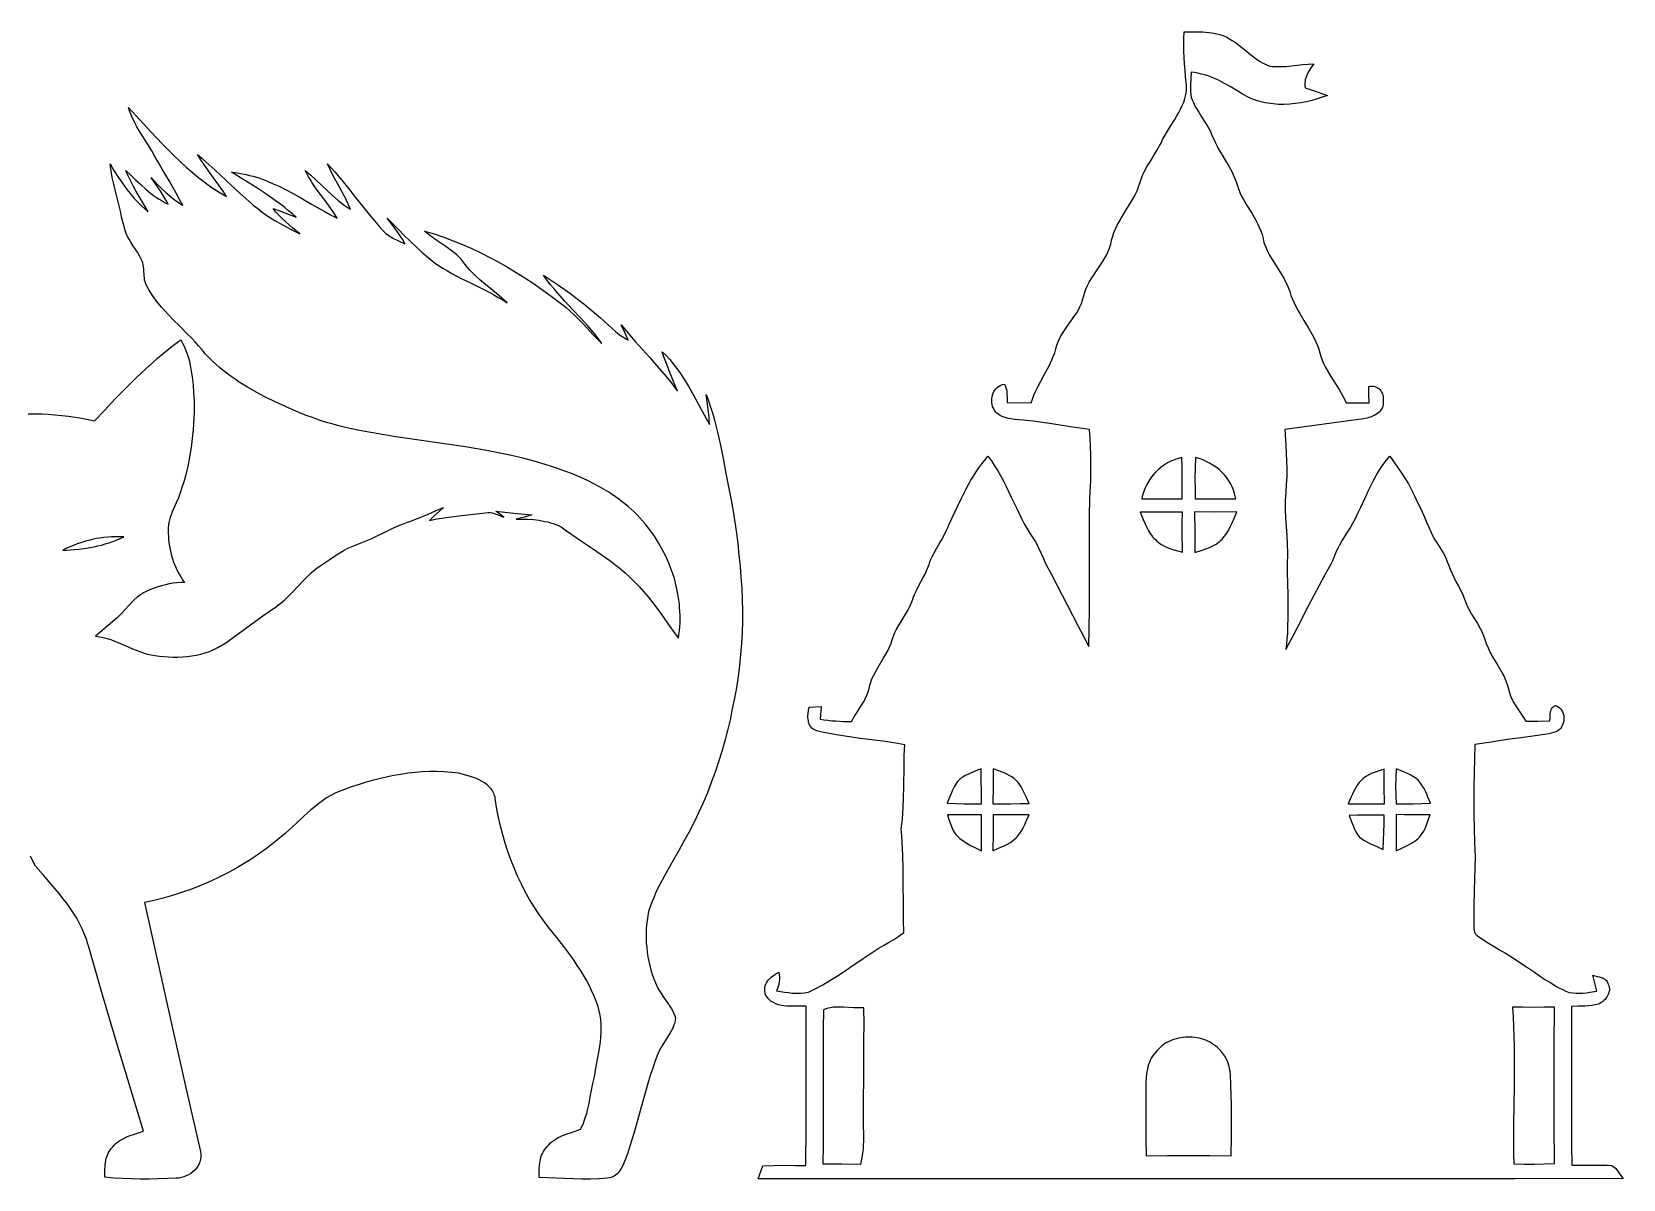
# Model space of a CAD drawing. Extents: x 0 to 24, y 0 to 24.
# Drawn here: x 11.77 to 24, y 0.02 to 8.83 of the extents above; entities that cross this region are included whole.
import ezdxf

# ---------------------------------------------------------------- set-up
doc = ezdxf.new("R2010")
doc.units = 0
doc.layers.add('Default_Layer', color=1, linetype='CONTINUOUS')

msp = doc.modelspace()

# ---------------------------------------------------------------- linework, layer by layer
at = {"layer": 'Default_Layer'}
for points in [[(20.627, 8.831), (20.722, 8.832), (20.77, 8.831), (20.794, 8.829), (20.818, 8.827), (20.841, 8.824), (20.865, 8.819), (20.888, 8.814), (20.91, 8.808), (20.933, 8.8), (20.954, 8.79), (20.976, 8.779), (20.996, 8.766), (21.015, 8.754), (21.033, 8.742), (21.068, 8.715), (21.136, 8.659), (21.17, 8.632), (21.188, 8.619), (21.206, 8.607), (21.225, 8.596), (21.244, 8.586), (21.264, 8.577), (21.285, 8.569), (21.306, 8.567), (21.327, 8.565), (21.348, 8.565), (21.369, 8.565), (21.411, 8.567), (21.453, 8.571), (21.538, 8.58), (21.58, 8.584), (21.623, 8.585), (21.607, 8.565), (21.592, 8.544), (21.579, 8.523), (21.569, 8.5), (21.561, 8.477), (21.558, 8.465), (21.556, 8.453), (21.555, 8.44), (21.554, 8.428), (21.555, 8.415), (21.556, 8.402), (21.642, 8.373), (21.728, 8.343), (21.688, 8.329), (21.648, 8.317), (21.607, 8.305), (21.566, 8.295), (21.523, 8.287), (21.481, 8.281), (21.439, 8.277), (21.396, 8.275), (21.353, 8.275), (21.311, 8.278), (21.27, 8.283), (21.249, 8.287), (21.228, 8.291), (21.208, 8.297), (21.188, 8.303), (21.168, 8.31), (21.148, 8.317), (21.129, 8.326), (21.11, 8.335), (21.091, 8.346), (21.073, 8.357), (21.027, 8.385), (20.98, 8.413), (20.933, 8.439), (20.885, 8.463), (20.861, 8.473), (20.836, 8.484), (20.811, 8.493), (20.785, 8.501), (20.759, 8.508), (20.733, 8.514), (20.707, 8.519), (20.68, 8.523), (20.678, 8.474), (20.676, 8.425), (20.675, 8.401), (20.676, 8.377), (20.678, 8.352), (20.682, 8.328), (20.689, 8.309), (20.698, 8.289), (20.707, 8.27), (20.717, 8.252), (20.739, 8.215), (20.761, 8.18), (20.784, 8.144), (20.806, 8.108), (20.826, 8.071), (20.835, 8.051), (20.843, 8.032), (20.854, 8.008), (20.865, 7.984), (20.877, 7.96), (20.889, 7.937), (20.916, 7.891), (20.943, 7.846), (20.97, 7.8), (20.983, 7.777), (20.995, 7.754), (21.006, 7.73), (21.017, 7.706), (21.026, 7.681), (21.034, 7.656), (21.044, 7.627), (21.056, 7.599), (21.069, 7.571), (21.083, 7.544), (21.114, 7.491), (21.146, 7.439), (21.177, 7.386), (21.191, 7.359), (21.204, 7.332), (21.216, 7.304), (21.226, 7.275), (21.234, 7.246), (21.24, 7.215), (21.249, 7.19), (21.259, 7.166), (21.271, 7.142), (21.283, 7.118), (21.31, 7.072), (21.339, 7.027), (21.367, 6.981), (21.395, 6.935), (21.407, 6.912), (21.419, 6.888), (21.43, 6.863), (21.439, 6.838), (21.448, 6.808), (21.459, 6.779), (21.472, 6.751), (21.485, 6.723), (21.5, 6.695), (21.515, 6.668), (21.547, 6.615), (21.579, 6.561), (21.61, 6.507), (21.625, 6.48), (21.638, 6.452), (21.651, 6.424), (21.662, 6.394), (21.669, 6.366), (21.677, 6.338), (21.687, 6.311), (21.699, 6.285), (21.711, 6.259), (21.725, 6.233), (21.754, 6.184), (21.817, 6.085), (21.846, 6.035), (21.86, 6.01), (21.873, 5.984), (21.96, 5.984), (22.048, 5.984), (22.046, 6.046), (22.046, 6.077), (22.047, 6.108), (22.059, 6.111), (22.071, 6.112), (22.082, 6.111), (22.093, 6.108), (22.103, 6.104), (22.113, 6.099), (22.122, 6.092), (22.13, 6.085), (22.137, 6.076), (22.143, 6.066), (22.149, 6.056), (22.153, 6.045), (22.156, 6.034), (22.157, 6.023), (22.157, 6.011), (22.156, 6), (22.157, 5.984), (22.156, 5.969), (22.153, 5.955), (22.148, 5.942), (22.141, 5.931), (22.133, 5.92), (22.123, 5.91), (22.112, 5.901), (22.1, 5.893), (22.087, 5.886), (22.074, 5.88), (22.06, 5.874), (22.046, 5.87), (22.032, 5.866), (22.004, 5.861), (21.702, 5.819), (21.401, 5.777), (21.408, 5.657), (21.411, 5.597), (21.414, 5.537), (21.415, 5.476), (21.415, 5.416), (21.412, 5.356), (21.408, 5.296), (21.405, 5.263), (21.404, 5.23), (21.403, 5.196), (21.404, 5.163), (21.406, 5.097), (21.41, 5.031), (21.415, 4.965), (21.418, 4.898), (21.42, 4.832), (21.42, 4.799), (21.419, 4.766), (21.419, 4.681), (21.421, 4.596), (21.423, 4.511), (21.424, 4.426), (21.424, 4.342), (21.422, 4.257), (21.42, 4.214), (21.417, 4.172), (21.413, 4.13), (21.408, 4.088), (21.453, 4.17), (21.496, 4.252), (21.581, 4.418), (21.623, 4.501), (21.667, 4.584), (21.711, 4.666), (21.757, 4.747), (21.769, 4.772), (21.78, 4.797), (21.801, 4.848), (21.812, 4.873), (21.825, 4.897), (21.838, 4.921), (21.853, 4.944), (21.878, 4.982), (21.902, 5.02), (21.924, 5.06), (21.945, 5.1), (21.964, 5.141), (21.984, 5.182), (22.022, 5.264), (22.041, 5.305), (22.061, 5.346), (22.081, 5.386), (22.103, 5.426), (22.126, 5.464), (22.151, 5.502), (22.178, 5.539), (22.207, 5.574), (22.267, 5.49), (22.295, 5.448), (22.323, 5.405), (22.35, 5.361), (22.374, 5.316), (22.397, 5.27), (22.407, 5.247), (22.417, 5.223), (22.437, 5.185), (22.456, 5.146), (22.473, 5.106), (22.489, 5.067), (22.506, 5.027), (22.524, 4.988), (22.543, 4.95), (22.554, 4.932), (22.566, 4.913), (22.592, 4.872), (22.617, 4.83), (22.629, 4.808), (22.64, 4.786), (22.649, 4.763), (22.657, 4.74), (22.67, 4.705), (22.685, 4.672), (22.701, 4.639), (22.718, 4.607), (22.735, 4.575), (22.752, 4.542), (22.767, 4.509), (22.78, 4.475), (22.788, 4.455), (22.796, 4.436), (22.805, 4.416), (22.815, 4.398), (22.836, 4.361), (22.858, 4.324), (22.88, 4.288), (22.901, 4.251), (22.911, 4.232), (22.92, 4.213), (22.928, 4.193), (22.935, 4.173), (22.947, 4.136), (22.962, 4.101), (22.979, 4.066), (22.997, 4.033), (23.016, 3.999), (23.036, 3.966), (23.075, 3.9), (23.082, 3.887), (23.088, 3.874), (23.099, 3.848), (23.108, 3.821), (23.116, 3.794), (23.124, 3.767), (23.133, 3.74), (23.143, 3.713), (23.15, 3.7), (23.156, 3.688), (23.179, 3.65), (23.204, 3.612), (23.228, 3.575), (23.252, 3.538), (23.344, 3.539), (23.435, 3.541), (23.438, 3.557), (23.439, 3.575), (23.44, 3.593), (23.442, 3.61), (23.444, 3.619), (23.447, 3.627), (23.45, 3.634), (23.454, 3.641), (23.459, 3.647), (23.466, 3.652), (23.473, 3.656), (23.482, 3.66), (23.496, 3.652), (23.508, 3.644), (23.519, 3.633), (23.527, 3.622), (23.534, 3.609), (23.54, 3.595), (23.543, 3.581), (23.545, 3.567), (23.545, 3.552), (23.544, 3.538), (23.54, 3.524), (23.535, 3.51), (23.529, 3.497), (23.52, 3.485), (23.51, 3.474), (23.498, 3.465), (23.482, 3.457), (23.465, 3.451), (23.448, 3.446), (23.43, 3.442), (23.395, 3.436), (23.36, 3.431), (23.235, 3.414), (23.11, 3.397), (22.985, 3.378), (22.86, 3.359), (22.854, 3.144), (22.852, 3.036), (22.852, 2.929), (22.852, 2.821), (22.854, 2.714), (22.858, 2.606), (22.864, 2.499), (22.856, 2.24), (22.853, 2.111), (22.852, 1.982), (22.852, 1.956), (22.853, 1.944), (22.854, 1.931), (22.857, 1.919), (22.862, 1.908), (22.866, 1.903), (22.87, 1.899), (22.875, 1.894), (22.881, 1.891), (22.923, 1.862), (22.965, 1.835), (23.008, 1.808), (23.051, 1.783), (23.095, 1.757), (23.138, 1.731), (23.181, 1.704), (23.222, 1.675), (23.266, 1.646), (23.31, 1.616), (23.354, 1.586), (23.398, 1.556), (23.443, 1.528), (23.489, 1.501), (23.512, 1.489), (23.536, 1.477), (23.56, 1.466), (23.585, 1.456), (23.611, 1.452), (23.638, 1.45), (23.664, 1.45), (23.691, 1.451), (23.718, 1.453), (23.744, 1.457), (23.797, 1.464), (23.782, 1.526), (23.768, 1.587), (23.783, 1.583), (23.799, 1.579), (23.815, 1.575), (23.831, 1.571), (23.846, 1.565), (23.853, 1.561), (23.859, 1.557), (23.865, 1.552), (23.871, 1.546), (23.876, 1.539), (23.88, 1.532), (23.886, 1.52), (23.891, 1.508), (23.893, 1.496), (23.894, 1.484), (23.894, 1.471), (23.891, 1.459), (23.887, 1.447), (23.882, 1.435), (23.876, 1.423), (23.869, 1.413), (23.861, 1.402), (23.852, 1.393), (23.842, 1.384), (23.832, 1.377), (23.821, 1.37), (23.81, 1.365), (23.784, 1.359), (23.759, 1.354), (23.733, 1.352), (23.707, 1.35), (23.655, 1.349), (23.603, 1.348), (23.603, 1.043), (23.603, 0.738), (23.603, 0.433), (23.604, 0.28), (23.606, 0.128), (23.683, 0.128), (23.76, 0.13), (23.799, 0.13), (23.837, 0.13), (23.876, 0.128), (23.914, 0.126), (23.928, 0.116), (23.94, 0.105), (23.951, 0.092), (23.961, 0.079), (23.98, 0.052), (24, 0.026), (23.17, 0.024), (22.339, 0.023), (20.678, 0.023), (19.017, 0.023), (17.355, 0.023), (17.391, 0.124), (17.473, 0.127), (17.556, 0.128), (17.638, 0.127), (17.721, 0.127), (17.723, 0.432), (17.723, 0.738), (17.722, 1.349), (17.681, 1.35), (17.637, 1.349), (17.594, 1.349), (17.572, 1.35), (17.551, 1.353), (17.53, 1.356), (17.51, 1.361), (17.491, 1.368), (17.473, 1.377), (17.455, 1.387), (17.44, 1.401), (17.432, 1.409), (17.425, 1.417), (17.419, 1.426), (17.412, 1.436), (17.408, 1.451), (17.405, 1.465), (17.405, 1.479), (17.406, 1.493), (17.409, 1.506), (17.413, 1.518), (17.419, 1.53), (17.427, 1.541), (17.435, 1.552), (17.444, 1.562), (17.454, 1.572), (17.465, 1.581), (17.477, 1.589), (17.489, 1.597), (17.514, 1.61), (17.517, 1.592), (17.518, 1.573), (17.518, 1.555), (17.516, 1.537), (17.513, 1.52), (17.508, 1.502), (17.502, 1.485), (17.496, 1.468), (17.557, 1.458), (17.588, 1.454), (17.619, 1.451), (17.649, 1.449), (17.68, 1.449), (17.711, 1.452), (17.727, 1.454), (17.742, 1.458), (17.797, 1.486), (17.851, 1.515), (17.904, 1.546), (17.956, 1.579), (18.008, 1.612), (18.059, 1.646), (18.162, 1.715), (18.199, 1.742), (18.238, 1.767), (18.277, 1.792), (18.317, 1.815), (18.357, 1.839), (18.397, 1.863), (18.436, 1.888), (18.473, 1.915), (18.471, 2.014), (18.47, 2.113), (18.469, 2.312), (18.468, 2.411), (18.465, 2.51), (18.461, 2.609), (18.458, 2.658), (18.453, 2.708), (18.459, 2.748), (18.463, 2.788), (18.467, 2.829), (18.469, 2.87), (18.472, 2.951), (18.474, 3.032), (18.475, 3.195), (18.476, 3.277), (18.48, 3.358), (18.396, 3.372), (18.311, 3.384), (18.141, 3.406), (18.056, 3.418), (17.971, 3.431), (17.887, 3.447), (17.845, 3.455), (17.804, 3.465), (17.79, 3.471), (17.778, 3.477), (17.767, 3.486), (17.759, 3.495), (17.752, 3.505), (17.746, 3.517), (17.742, 3.529), (17.74, 3.541), (17.738, 3.554), (17.737, 3.568), (17.737, 3.581), (17.738, 3.595), (17.742, 3.622), (17.747, 3.647), (17.839, 3.651), (17.83, 3.555), (17.86, 3.55), (17.89, 3.546), (17.92, 3.542), (17.95, 3.54), (17.98, 3.538), (18.011, 3.537), (18.071, 3.537), (18.095, 3.576), (18.119, 3.615), (18.144, 3.653), (18.168, 3.692), (18.174, 3.703), (18.18, 3.715), (18.19, 3.739), (18.199, 3.763), (18.206, 3.789), (18.213, 3.814), (18.22, 3.839), (18.229, 3.863), (18.24, 3.887), (18.258, 3.92), (18.277, 3.953), (18.316, 4.019), (18.335, 4.052), (18.353, 4.085), (18.368, 4.12), (18.375, 4.138), (18.381, 4.156), (18.388, 4.178), (18.396, 4.199), (18.405, 4.219), (18.415, 4.239), (18.437, 4.278), (18.46, 4.316), (18.483, 4.355), (18.506, 4.394), (18.516, 4.413), (18.526, 4.433), (18.535, 4.454), (18.543, 4.475), (18.549, 4.493), (18.556, 4.51), (18.571, 4.543), (18.587, 4.576), (18.605, 4.608), (18.622, 4.641), (18.639, 4.673), (18.654, 4.707), (18.661, 4.724), (18.667, 4.741), (18.674, 4.762), (18.682, 4.782), (18.691, 4.802), (18.701, 4.821), (18.721, 4.859), (18.743, 4.896), (18.765, 4.934), (18.786, 4.972), (18.805, 5.01), (18.813, 5.03), (18.821, 5.051), (18.885, 5.187), (18.918, 5.255), (18.953, 5.322), (18.971, 5.355), (18.989, 5.388), (19.009, 5.42), (19.029, 5.452), (19.05, 5.483), (19.072, 5.514), (19.095, 5.544), (19.119, 5.573), (19.146, 5.537), (19.171, 5.499), (19.195, 5.46), (19.218, 5.421), (19.239, 5.381), (19.259, 5.341), (19.299, 5.259), (19.338, 5.177), (19.378, 5.095), (19.399, 5.055), (19.421, 5.015), (19.444, 4.977), (19.469, 4.938), (19.484, 4.915), (19.497, 4.892), (19.509, 4.867), (19.521, 4.843), (19.543, 4.792), (19.565, 4.743), (19.608, 4.665), (19.65, 4.586), (19.691, 4.507), (19.732, 4.428), (19.812, 4.269), (19.853, 4.19), (19.894, 4.111), (19.898, 4.253), (19.901, 4.396), (19.901, 4.538), (19.901, 4.681), (19.901, 4.966), (19.901, 5.109), (19.903, 5.251), (19.909, 5.383), (19.91, 5.449), (19.911, 5.515), (19.91, 5.581), (19.908, 5.647), (19.905, 5.713), (19.899, 5.778), (19.754, 5.8), (19.61, 5.822), (19.538, 5.833), (19.466, 5.842), (19.393, 5.85), (19.32, 5.856), (19.297, 5.859), (19.274, 5.863), (19.251, 5.87), (19.228, 5.878), (19.218, 5.883), (19.208, 5.889), (19.198, 5.896), (19.189, 5.903), (19.181, 5.911), (19.174, 5.92), (19.167, 5.93), (19.162, 5.941), (19.156, 5.955), (19.152, 5.969), (19.15, 5.983), (19.149, 5.998), (19.15, 6.013), (19.152, 6.028), (19.155, 6.043), (19.16, 6.057), (19.166, 6.07), (19.174, 6.083), (19.183, 6.094), (19.194, 6.104), (19.205, 6.112), (19.218, 6.119), (19.232, 6.123), (19.247, 6.126), (19.255, 6.109), (19.26, 6.092), (19.264, 6.075), (19.265, 6.057), (19.267, 6.022), (19.267, 5.986), (19.452, 5.983), (19.462, 6.012), (19.473, 6.041), (19.485, 6.069), (19.498, 6.096), (19.526, 6.15), (19.555, 6.204), (19.584, 6.258), (19.598, 6.285), (19.611, 6.312), (19.622, 6.34), (19.633, 6.368), (19.642, 6.397), (19.65, 6.427), (19.659, 6.452), (19.67, 6.476), (19.683, 6.499), (19.697, 6.522), (19.711, 6.544), (19.726, 6.566), (19.757, 6.609), (19.787, 6.653), (19.802, 6.675), (19.815, 6.698), (19.827, 6.721), (19.838, 6.746), (19.847, 6.771), (19.853, 6.797), (19.861, 6.826), (19.872, 6.855), (19.884, 6.883), (19.898, 6.91), (19.914, 6.936), (19.93, 6.962), (19.965, 7.013), (19.999, 7.065), (20.015, 7.091), (20.03, 7.117), (20.043, 7.145), (20.054, 7.173), (20.064, 7.202), (20.067, 7.217), (20.07, 7.233), (20.078, 7.263), (20.088, 7.292), (20.099, 7.32), (20.112, 7.347), (20.127, 7.374), (20.142, 7.401), (20.174, 7.453), (20.207, 7.505), (20.223, 7.531), (20.238, 7.558), (20.253, 7.585), (20.266, 7.612), (20.277, 7.641), (20.287, 7.67), (20.294, 7.693), (20.302, 7.715), (20.311, 7.737), (20.321, 7.758), (20.344, 7.8), (20.368, 7.84), (20.418, 7.921), (20.441, 7.962), (20.452, 7.983), (20.462, 8.005), (20.476, 8.031), (20.491, 8.057), (20.522, 8.108), (20.555, 8.16), (20.571, 8.186), (20.586, 8.212), (20.6, 8.239), (20.613, 8.266), (20.624, 8.293), (20.633, 8.321), (20.64, 8.35), (20.644, 8.379), (20.645, 8.394), (20.645, 8.409), (20.645, 8.425), (20.643, 8.441), (20.638, 8.489), (20.634, 8.538), (20.63, 8.587), (20.628, 8.636), (20.626, 8.685), (20.626, 8.734), (20.626, 8.782), (20.627, 8.831)], [(20.302, 5.247), (20.379, 5.245), (20.457, 5.245), (20.612, 5.246), (20.612, 5.404), (20.612, 5.483), (20.61, 5.562), (20.581, 5.555), (20.553, 5.546), (20.526, 5.535), (20.5, 5.522), (20.475, 5.507), (20.451, 5.49), (20.429, 5.472), (20.408, 5.451), (20.389, 5.43), (20.371, 5.407), (20.355, 5.382), (20.341, 5.357), (20.328, 5.331), (20.317, 5.303), (20.308, 5.275), (20.302, 5.247)], [(20.714, 5.563), (20.711, 5.483), (20.71, 5.404), (20.711, 5.325), (20.713, 5.245), (20.868, 5.245), (20.945, 5.246), (21.023, 5.247), (21.017, 5.277), (21.009, 5.305), (20.999, 5.333), (20.986, 5.359), (20.971, 5.384), (20.955, 5.408), (20.937, 5.43), (20.917, 5.451), (20.895, 5.471), (20.872, 5.489), (20.848, 5.505), (20.823, 5.52), (20.797, 5.533), (20.77, 5.545), (20.742, 5.555), (20.714, 5.563)], [(20.29, 5.144), (20.312, 5.087), (20.324, 5.059), (20.337, 5.031), (20.351, 5.004), (20.367, 4.979), (20.376, 4.967), (20.385, 4.955), (20.395, 4.943), (20.406, 4.933), (20.417, 4.922), (20.428, 4.913), (20.44, 4.904), (20.452, 4.896), (20.477, 4.882), (20.504, 4.87), (20.531, 4.86), (20.559, 4.851), (20.615, 4.835), (20.613, 4.99), (20.613, 5.067), (20.614, 5.144), (20.29, 5.144)], [(20.707, 5.145), (20.709, 4.99), (20.71, 4.834), (20.766, 4.851), (20.793, 4.861), (20.821, 4.871), (20.847, 4.884), (20.872, 4.898), (20.884, 4.906), (20.896, 4.915), (20.907, 4.925), (20.918, 4.935), (20.928, 4.946), (20.937, 4.958), (20.955, 4.982), (20.97, 5.008), (20.984, 5.035), (20.997, 5.062), (21.009, 5.09), (21.032, 5.145), (20.87, 5.144), (20.707, 5.145)], [(12.012, 4.85), (12.072, 4.854), (12.132, 4.859), (12.192, 4.867), (12.252, 4.877), (12.281, 4.884), (12.31, 4.891), (12.339, 4.899), (12.368, 4.908), (12.396, 4.917), (12.424, 4.928), (12.452, 4.94), (12.48, 4.953), (12.449, 4.955), (12.419, 4.955), (12.388, 4.954), (12.358, 4.952), (12.328, 4.949), (12.298, 4.945), (12.268, 4.94), (12.239, 4.934), (12.21, 4.927), (12.18, 4.919), (12.152, 4.909), (12.123, 4.899), (12.095, 4.888), (12.067, 4.876), (12.039, 4.864), (12.012, 4.85)], [(18.908, 3.097), (18.898, 3.087), (18.889, 3.077), (18.88, 3.067), (18.873, 3.056), (18.859, 3.033), (18.847, 3.009), (18.836, 2.984), (18.826, 2.959), (18.807, 2.908), (18.873, 2.905), (18.939, 2.903), (19.005, 2.903), (19.071, 2.903), (19.068, 3.173), (19.027, 3.156), (18.986, 3.139), (18.966, 3.13), (18.946, 3.12), (18.927, 3.109), (18.908, 3.097)], [(19.161, 3.173), (19.16, 3.039), (19.158, 2.904), (19.228, 2.903), (19.297, 2.903), (19.366, 2.905), (19.436, 2.907), (19.413, 2.958), (19.401, 2.984), (19.389, 3.009), (19.375, 3.034), (19.36, 3.057), (19.351, 3.068), (19.342, 3.078), (19.332, 3.088), (19.322, 3.098), (19.303, 3.11), (19.284, 3.122), (19.265, 3.132), (19.244, 3.141), (19.203, 3.157), (19.161, 3.173)], [(21.991, 3.087), (21.982, 3.078), (21.973, 3.068), (21.957, 3.046), (21.944, 3.024), (21.931, 3.001), (21.92, 2.977), (21.909, 2.953), (21.888, 2.904), (21.958, 2.903), (22.027, 2.903), (22.097, 2.903), (22.166, 2.904), (22.165, 3.038), (22.164, 3.171), (22.118, 3.155), (22.095, 3.147), (22.072, 3.139), (22.05, 3.129), (22.029, 3.117), (22.009, 3.103), (22, 3.096), (21.991, 3.087)], [(22.257, 3.173), (22.254, 3.106), (22.252, 3.038), (22.253, 2.971), (22.255, 2.904), (22.321, 2.903), (22.387, 2.903), (22.453, 2.905), (22.519, 2.908), (22.5, 2.954), (22.491, 2.977), (22.481, 3), (22.47, 3.022), (22.457, 3.043), (22.444, 3.063), (22.428, 3.082), (22.409, 3.098), (22.389, 3.112), (22.368, 3.124), (22.347, 3.135), (22.324, 3.145), (22.302, 3.154), (22.257, 3.173)], [(18.809, 2.818), (18.82, 2.784), (18.832, 2.75), (18.845, 2.717), (18.852, 2.7), (18.861, 2.685), (18.871, 2.672), (18.882, 2.66), (18.893, 2.649), (18.905, 2.638), (18.93, 2.619), (18.957, 2.601), (18.985, 2.585), (19.013, 2.57), (19.07, 2.542), (19.069, 2.681), (19.07, 2.751), (19.071, 2.82), (19.005, 2.819), (18.94, 2.818), (18.809, 2.818)], [(19.159, 2.82), (19.16, 2.681), (19.158, 2.542), (19.202, 2.562), (19.245, 2.581), (19.266, 2.592), (19.287, 2.604), (19.306, 2.617), (19.325, 2.632), (19.335, 2.641), (19.345, 2.651), (19.362, 2.673), (19.377, 2.696), (19.39, 2.72), (19.402, 2.745), (19.414, 2.77), (19.436, 2.82), (19.367, 2.819), (19.298, 2.818), (19.228, 2.818), (19.159, 2.82)], [(21.895, 2.814), (21.911, 2.772), (21.927, 2.729), (21.936, 2.708), (21.946, 2.688), (21.958, 2.669), (21.971, 2.651), (21.992, 2.635), (22.014, 2.621), (22.037, 2.609), (22.06, 2.597), (22.108, 2.576), (22.155, 2.554), (22.159, 2.62), (22.162, 2.685), (22.163, 2.751), (22.164, 2.817), (22.029, 2.817), (21.962, 2.816), (21.895, 2.814)], [(22.256, 2.821), (22.257, 2.682), (22.255, 2.542), (22.305, 2.566), (22.331, 2.578), (22.355, 2.591), (22.38, 2.605), (22.403, 2.62), (22.424, 2.638), (22.434, 2.648), (22.444, 2.658), (22.457, 2.676), (22.468, 2.695), (22.478, 2.715), (22.487, 2.735), (22.503, 2.777), (22.518, 2.819), (22.386, 2.818), (22.321, 2.819), (22.256, 2.821)], [(17.857, 1.323), (17.854, 1.175), (17.853, 1.027), (17.853, 0.732), (17.854, 0.436), (17.853, 0.288), (17.852, 0.14), (17.998, 0.138), (18.144, 0.137), (18.153, 0.187), (18.16, 0.236), (18.163, 0.261), (18.165, 0.286), (18.166, 0.311), (18.166, 0.337), (18.165, 0.462), (18.165, 0.587), (18.166, 0.837), (18.167, 1.088), (18.168, 1.213), (18.167, 1.338), (18.148, 1.337), (18.128, 1.337), (18.089, 1.338), (18.009, 1.343), (17.969, 1.343), (17.95, 1.342), (17.93, 1.341), (17.911, 1.338), (17.893, 1.334), (17.874, 1.329), (17.857, 1.323)], [(23.149, 1.343), (23.154, 1.268), (23.158, 1.193), (23.161, 1.117), (23.162, 1.042), (23.163, 0.891), (23.162, 0.741), (23.158, 0.439), (23.157, 0.289), (23.158, 0.213), (23.159, 0.138), (23.238, 0.137), (23.316, 0.137), (23.394, 0.138), (23.472, 0.141), (23.471, 0.441), (23.47, 0.741), (23.47, 1.042), (23.473, 1.342), (23.392, 1.341), (23.311, 1.34), (23.23, 1.341), (23.149, 1.343)], [(20.406, 0.994), (20.394, 0.98), (20.383, 0.966), (20.374, 0.95), (20.366, 0.935), (20.36, 0.918), (20.354, 0.902), (20.349, 0.885), (20.345, 0.867), (20.339, 0.832), (20.336, 0.796), (20.334, 0.76), (20.332, 0.725), (20.332, 0.463), (20.333, 0.332), (20.335, 0.201), (20.498, 0.202), (20.661, 0.203), (20.824, 0.202), (20.988, 0.201), (20.99, 0.356), (20.991, 0.512), (20.991, 0.589), (20.989, 0.667), (20.986, 0.745), (20.982, 0.822), (20.98, 0.848), (20.976, 0.873), (20.97, 0.897), (20.962, 0.921), (20.952, 0.944), (20.939, 0.966), (20.925, 0.987), (20.908, 1.006), (20.896, 1.019), (20.884, 1.032), (20.87, 1.043), (20.856, 1.054), (20.841, 1.064), (20.826, 1.073), (20.81, 1.081), (20.794, 1.088), (20.778, 1.094), (20.761, 1.1), (20.743, 1.104), (20.726, 1.108), (20.708, 1.11), (20.69, 1.112), (20.672, 1.113), (20.655, 1.113), (20.637, 1.112), (20.619, 1.11), (20.601, 1.108), (20.584, 1.104), (20.566, 1.1), (20.549, 1.095), (20.532, 1.088), (20.516, 1.081), (20.5, 1.073), (20.485, 1.065), (20.47, 1.055), (20.456, 1.045), (20.442, 1.033), (20.429, 1.021), (20.417, 1.008), (20.406, 0.994)]]:
    msp.add_lwpolyline(points, close=True, dxfattribs=at)
msp.add_lwpolyline([(11.747, 5.899), (11.798, 5.899), (11.85, 5.898), (11.901, 5.896), (11.952, 5.892), (12.004, 5.887), (12.055, 5.881), (12.106, 5.874), (12.157, 5.865), (12.207, 5.855), (12.257, 5.844), (12.335, 5.927), (12.413, 6.01), (12.493, 6.092), (12.573, 6.172), (12.615, 6.211), (12.656, 6.25), (12.698, 6.288), (12.741, 6.325), (12.784, 6.362), (12.828, 6.398), (12.873, 6.433), (12.919, 6.467), (12.933, 6.441), (12.947, 6.414), (12.958, 6.386), (12.968, 6.358), (12.977, 6.329), (12.985, 6.3), (12.992, 6.271), (12.997, 6.241), (13.002, 6.212), (13.006, 6.182), (13.013, 6.121), (13.017, 6.061), (13.021, 6.001), (13.021, 5.956), (13.021, 5.911), (13.019, 5.866), (13.017, 5.821), (13.014, 5.776), (13.009, 5.731), (13.004, 5.686), (12.998, 5.641), (12.992, 5.597), (12.984, 5.552), (12.975, 5.508), (12.965, 5.464), (12.954, 5.42), (12.941, 5.377), (12.928, 5.334), (12.914, 5.291), (12.9, 5.253), (12.884, 5.216), (12.867, 5.179), (12.851, 5.142), (12.844, 5.123), (12.838, 5.104), (12.832, 5.084), (12.827, 5.065), (12.824, 5.045), (12.822, 5.025), (12.821, 5.005), (12.823, 4.985), (12.824, 4.959), (12.825, 4.934), (12.828, 4.908), (12.831, 4.883), (12.836, 4.858), (12.841, 4.833), (12.848, 4.808), (12.855, 4.784), (12.863, 4.76), (12.872, 4.736), (12.882, 4.713), (12.893, 4.69), (12.905, 4.668), (12.919, 4.646), (12.933, 4.625), (12.948, 4.604), (12.919, 4.603), (12.889, 4.6), (12.859, 4.597), (12.83, 4.592), (12.8, 4.586), (12.771, 4.579), (12.742, 4.571), (12.714, 4.561), (12.686, 4.55), (12.659, 4.537), (12.633, 4.523), (12.608, 4.508), (12.584, 4.49), (12.561, 4.471), (12.54, 4.451), (12.52, 4.428), (12.491, 4.395), (12.461, 4.364), (12.429, 4.333), (12.397, 4.304), (12.364, 4.275), (12.331, 4.247), (12.264, 4.191), (12.294, 4.187), (12.323, 4.181), (12.352, 4.174), (12.381, 4.165), (12.409, 4.154), (12.437, 4.143), (12.492, 4.119), (12.548, 4.095), (12.575, 4.084), (12.604, 4.073), (12.632, 4.063), (12.661, 4.054), (12.69, 4.047), (12.72, 4.042), (12.755, 4.037), (12.79, 4.034), (12.825, 4.032), (12.861, 4.031), (12.897, 4.031), (12.932, 4.032), (12.968, 4.035), (13.003, 4.04), (13.038, 4.046), (13.072, 4.053), (13.106, 4.063), (13.14, 4.074), (13.172, 4.088), (13.204, 4.103), (13.235, 4.121), (13.265, 4.141), (13.36, 4.21), (13.455, 4.279), (13.55, 4.347), (13.647, 4.414), (13.67, 4.431), (13.693, 4.449), (13.715, 4.468), (13.737, 4.488), (13.778, 4.53), (13.818, 4.573), (13.858, 4.615), (13.899, 4.657), (13.92, 4.677), (13.942, 4.696), (13.965, 4.714), (13.989, 4.731), (14.059, 4.778), (14.093, 4.801), (14.129, 4.824), (14.165, 4.846), (14.201, 4.866), (14.24, 4.883), (14.259, 4.891), (14.279, 4.898), (14.305, 4.907), (14.331, 4.917), (14.382, 4.939), (14.432, 4.963), (14.482, 4.988), (14.532, 5.013), (14.582, 5.036), (14.608, 5.047), (14.634, 5.057), (14.66, 5.067), (14.686, 5.075), (14.718, 5.087), (14.75, 5.099), (14.813, 5.125), (14.875, 5.153), (14.938, 5.179), (14.883, 5.13), (14.855, 5.106), (14.829, 5.08), (14.885, 5.091), (14.941, 5.1), (14.997, 5.108), (15.054, 5.115), (15.167, 5.127), (15.28, 5.14), (15.296, 5.14), (15.312, 5.138), (15.327, 5.134), (15.342, 5.129), (15.371, 5.117), (15.386, 5.111), (15.401, 5.106), (15.338, 5.15), (15.477, 5.137), (15.616, 5.124), (15.556, 5.106), (15.496, 5.089), (15.54, 5.09), (15.584, 5.089), (15.629, 5.086), (15.673, 5.081), (15.716, 5.073), (15.738, 5.068), (15.759, 5.062), (15.78, 5.056), (15.801, 5.048), (15.821, 5.04), (15.841, 5.031), (15.882, 5.001), (15.923, 4.972), (16.006, 4.915), (16.09, 4.859), (16.173, 4.801), (16.214, 4.772), (16.254, 4.741), (16.293, 4.71), (16.332, 4.678), (16.369, 4.644), (16.405, 4.609), (16.44, 4.573), (16.474, 4.534), (16.51, 4.492), (16.545, 4.448), (16.578, 4.403), (16.611, 4.357), (16.675, 4.265), (16.708, 4.22), (16.742, 4.176), (16.746, 4.205), (16.75, 4.234), (16.752, 4.264), (16.754, 4.293), (16.754, 4.322), (16.754, 4.352), (16.753, 4.381), (16.751, 4.41), (16.749, 4.44), (16.745, 4.469), (16.741, 4.498), (16.736, 4.527), (16.73, 4.555), (16.723, 4.584), (16.716, 4.613), (16.708, 4.641), (16.699, 4.669), (16.689, 4.697), (16.668, 4.752), (16.644, 4.806), (16.617, 4.858), (16.588, 4.909), (16.557, 4.959), (16.523, 5.007), (16.487, 5.053), (16.466, 5.077), (16.445, 5.1), (16.424, 5.123), (16.401, 5.145), (16.379, 5.166), (16.355, 5.186), (16.332, 5.206), (16.307, 5.225), (16.283, 5.244), (16.258, 5.262), (16.206, 5.296), (16.153, 5.328), (16.098, 5.358), (16.043, 5.386), (15.986, 5.412), (15.929, 5.437), (15.87, 5.459), (15.812, 5.48), (15.752, 5.5), (15.693, 5.518), (15.634, 5.535), (15.547, 5.557), (15.459, 5.578), (15.371, 5.597), (15.283, 5.614), (15.194, 5.629), (15.105, 5.644), (14.927, 5.67), (14.749, 5.696), (14.571, 5.722), (14.482, 5.737), (14.394, 5.752), (14.305, 5.769), (14.217, 5.787), (14.174, 5.796), (14.132, 5.807), (14.09, 5.818), (14.048, 5.83), (14.006, 5.843), (13.965, 5.857), (13.924, 5.872), (13.883, 5.887), (13.802, 5.92), (13.722, 5.955), (13.643, 5.991), (13.564, 6.03), (13.498, 6.066), (13.432, 6.103), (13.368, 6.143), (13.336, 6.164), (13.305, 6.186), (13.274, 6.208), (13.244, 6.231), (13.215, 6.255), (13.187, 6.28), (13.159, 6.306), (13.132, 6.333), (13.107, 6.36), (13.082, 6.389), (13.055, 6.42), (13.028, 6.451), (13, 6.481), (12.971, 6.51), (12.913, 6.568), (12.855, 6.626), (12.826, 6.656), (12.798, 6.686), (12.771, 6.717), (12.745, 6.748), (12.72, 6.781), (12.697, 6.814), (12.675, 6.849), (12.655, 6.885), (12.649, 6.898), (12.645, 6.912), (12.641, 6.925), (12.639, 6.939), (12.637, 6.967), (12.635, 6.996), (12.635, 7.012), (12.633, 7.027), (12.63, 7.042), (12.626, 7.057), (12.621, 7.071), (12.615, 7.085), (12.601, 7.113), (12.585, 7.14), (12.568, 7.166), (12.55, 7.192), (12.534, 7.218), (12.521, 7.239), (12.51, 7.261), (12.5, 7.283), (12.492, 7.306), (12.485, 7.33), (12.479, 7.354), (12.467, 7.402), (12.456, 7.454), (12.443, 7.506), (12.416, 7.609), (12.404, 7.661), (12.392, 7.713), (12.383, 7.765), (12.375, 7.818), (12.405, 7.767), (12.437, 7.717), (12.47, 7.669), (12.505, 7.621), (12.542, 7.575), (12.561, 7.553), (12.581, 7.532), (12.602, 7.51), (12.623, 7.49), (12.645, 7.47), (12.668, 7.451), (12.621, 7.528), (12.577, 7.606), (12.556, 7.645), (12.535, 7.685), (12.515, 7.726), (12.497, 7.766), (12.535, 7.731), (12.572, 7.695), (12.611, 7.66), (12.649, 7.625), (12.689, 7.591), (12.71, 7.576), (12.731, 7.56), (12.752, 7.546), (12.775, 7.533), (12.798, 7.52), (12.821, 7.509), (12.807, 7.536), (12.792, 7.562), (12.776, 7.588), (12.76, 7.614), (12.725, 7.664), (12.69, 7.714), (12.718, 7.684), (12.746, 7.654), (12.775, 7.625), (12.805, 7.597), (12.836, 7.571), (12.868, 7.545), (12.901, 7.521), (12.935, 7.498), (12.91, 7.545), (12.884, 7.592), (12.858, 7.639), (12.831, 7.685), (12.776, 7.777), (12.749, 7.823), (12.723, 7.869), (12.696, 7.917), (12.668, 7.963), (12.61, 8.056), (12.582, 8.103), (12.569, 8.127), (12.557, 8.151), (12.545, 8.175), (12.535, 8.2), (12.525, 8.226), (12.517, 8.252), (12.517, 8.252), (12.602, 8.158), (12.689, 8.063), (12.777, 7.97), (12.821, 7.925), (12.867, 7.88), (12.913, 7.836), (12.96, 7.793), (13.009, 7.751), (13.058, 7.711), (13.109, 7.672), (13.161, 7.635), (13.214, 7.6), (13.269, 7.567), (13.243, 7.608), (13.215, 7.648), (13.158, 7.728), (13.101, 7.808), (13.073, 7.848), (13.047, 7.889), (13.081, 7.861), (13.114, 7.832), (13.18, 7.772), (13.31, 7.65), (13.375, 7.59), (13.441, 7.531), (13.475, 7.502), (13.51, 7.475), (13.545, 7.448), (13.581, 7.422), (13.642, 7.383), (13.704, 7.347), (13.767, 7.313), (13.832, 7.28), (13.778, 7.326), (13.725, 7.372), (13.699, 7.396), (13.674, 7.421), (13.65, 7.447), (13.628, 7.475), (13.673, 7.46), (13.717, 7.443), (13.804, 7.408), (13.776, 7.434), (13.747, 7.458), (13.718, 7.482), (13.688, 7.506), (13.627, 7.55), (13.565, 7.593), (13.502, 7.634), (13.437, 7.674), (13.309, 7.754), (13.337, 7.751), (13.365, 7.747), (13.393, 7.742), (13.42, 7.737), (13.447, 7.73), (13.474, 7.723), (13.5, 7.715), (13.526, 7.707), (13.578, 7.688), (13.629, 7.666), (13.679, 7.643), (13.729, 7.618), (13.778, 7.592), (13.827, 7.565), (13.924, 7.509), (14.021, 7.454), (14.07, 7.427), (14.119, 7.402), (14.105, 7.426), (14.09, 7.449), (14.058, 7.494), (14.026, 7.539), (13.993, 7.583), (13.96, 7.627), (13.929, 7.673), (13.914, 7.696), (13.899, 7.719), (13.886, 7.743), (13.873, 7.768), (13.917, 7.731), (13.959, 7.692), (14.043, 7.613), (14.085, 7.575), (14.129, 7.537), (14.151, 7.519), (14.174, 7.502), (14.198, 7.486), (14.222, 7.47), (14.203, 7.515), (14.182, 7.559), (14.159, 7.602), (14.136, 7.645), (14.088, 7.731), (14.066, 7.774), (14.046, 7.819), (14.074, 7.788), (14.103, 7.757), (14.157, 7.693), (14.21, 7.627), (14.262, 7.561), (14.314, 7.494), (14.367, 7.428), (14.421, 7.363), (14.449, 7.332), (14.477, 7.301), (14.494, 7.284), (14.513, 7.27), (14.533, 7.257), (14.554, 7.245), (14.575, 7.234), (14.597, 7.224), (14.641, 7.205), (14.626, 7.231), (14.61, 7.257), (14.593, 7.282), (14.575, 7.306), (14.539, 7.354), (14.503, 7.402), (14.591, 7.313), (14.635, 7.269), (14.679, 7.226), (14.725, 7.183), (14.771, 7.141), (14.818, 7.1), (14.866, 7.061), (14.899, 7.038), (14.933, 7.017), (14.967, 6.996), (15.002, 6.977), (15.073, 6.939), (15.144, 6.904), (15.216, 6.868), (15.287, 6.832), (15.323, 6.813), (15.358, 6.793), (15.392, 6.773), (15.426, 6.752), (15.385, 6.788), (15.343, 6.823), (15.259, 6.892), (15.217, 6.927), (15.177, 6.964), (15.157, 6.983), (15.139, 7.003), (15.121, 7.023), (15.104, 7.045), (15.088, 7.066), (15.072, 7.085), (15.054, 7.103), (15.036, 7.121), (15.017, 7.137), (14.997, 7.153), (14.956, 7.183), (14.871, 7.24), (14.83, 7.27), (14.81, 7.286), (14.791, 7.302), (14.865, 7.28), (14.939, 7.255), (15.012, 7.228), (15.083, 7.199), (15.154, 7.168), (15.224, 7.135), (15.293, 7.1), (15.362, 7.063), (15.429, 7.025), (15.495, 6.985), (15.561, 6.943), (15.626, 6.901), (15.69, 6.856), (15.753, 6.811), (15.815, 6.765), (15.876, 6.717), (15.913, 6.685), (15.949, 6.652), (15.983, 6.617), (16.017, 6.581), (16.084, 6.509), (16.118, 6.474), (16.153, 6.439), (16.128, 6.474), (16.102, 6.509), (16.074, 6.542), (16.046, 6.575), (15.988, 6.638), (15.929, 6.701), (15.87, 6.764), (15.812, 6.827), (15.784, 6.86), (15.757, 6.893), (15.731, 6.928), (15.706, 6.963), (15.759, 6.928), (15.812, 6.893), (15.863, 6.857), (15.914, 6.819), (15.965, 6.781), (16.015, 6.742), (16.064, 6.702), (16.112, 6.662), (16.142, 6.636), (16.171, 6.609), (16.229, 6.556), (16.259, 6.531), (16.29, 6.506), (16.322, 6.484), (16.339, 6.474), (16.356, 6.464), (16.329, 6.524), (16.301, 6.583), (16.355, 6.519), (16.41, 6.455), (16.522, 6.331), (16.577, 6.268), (16.632, 6.204), (16.685, 6.14), (16.71, 6.106), (16.736, 6.073), (16.705, 6.148), (16.674, 6.223), (16.644, 6.299), (16.63, 6.337), (16.617, 6.375), (16.647, 6.346), (16.676, 6.315), (16.702, 6.283), (16.728, 6.25), (16.752, 6.216), (16.775, 6.181), (16.797, 6.146), (16.819, 6.11), (16.86, 6.037), (16.9, 5.963), (16.939, 5.89), (16.98, 5.817), (16.979, 5.846), (16.977, 5.875), (16.971, 5.933), (16.963, 5.991), (16.954, 6.048), (16.972, 5.999), (16.989, 5.949), (17.005, 5.899), (17.019, 5.849), (17.032, 5.799), (17.045, 5.748), (17.067, 5.646), (17.088, 5.543), (17.107, 5.44), (17.127, 5.338), (17.148, 5.235), (17.162, 5.151), (17.175, 5.067), (17.187, 4.983), (17.198, 4.899), (17.207, 4.814), (17.216, 4.729), (17.222, 4.644), (17.228, 4.559), (17.231, 4.474), (17.233, 4.389), (17.233, 4.304), (17.231, 4.219), (17.226, 4.135), (17.22, 4.05), (17.211, 3.965), (17.2, 3.881), (17.187, 3.798), (17.173, 3.715), (17.156, 3.632), (17.139, 3.55), (17.119, 3.468), (17.098, 3.387), (17.075, 3.306), (17.05, 3.226), (17.023, 3.146), (16.994, 3.067), (16.964, 2.989), (16.931, 2.911), (16.896, 2.835), (16.86, 2.759), (16.821, 2.684), (16.78, 2.611), (16.744, 2.545), (16.707, 2.48), (16.67, 2.416), (16.634, 2.35), (16.599, 2.284), (16.582, 2.251), (16.566, 2.217), (16.552, 2.183), (16.538, 2.149), (16.525, 2.114), (16.513, 2.078), (16.506, 2.044), (16.501, 2.009), (16.497, 1.975), (16.495, 1.94), (16.494, 1.905), (16.494, 1.87), (16.495, 1.835), (16.498, 1.8), (16.502, 1.765), (16.508, 1.73), (16.514, 1.696), (16.522, 1.662), (16.531, 1.628), (16.541, 1.594), (16.552, 1.561), (16.565, 1.529), (16.573, 1.511), (16.581, 1.493), (16.591, 1.476), (16.601, 1.459), (16.623, 1.426), (16.646, 1.394), (16.669, 1.362), (16.679, 1.345), (16.689, 1.329), (16.699, 1.311), (16.707, 1.294), (16.714, 1.275), (16.72, 1.257), (16.717, 1.237), (16.712, 1.217), (16.705, 1.199), (16.698, 1.18), (16.689, 1.163), (16.679, 1.145), (16.658, 1.111), (16.636, 1.077), (16.615, 1.043), (16.605, 1.026), (16.595, 1.008), (16.587, 0.99), (16.579, 0.972), (16.561, 0.923), (16.544, 0.874), (16.528, 0.824), (16.512, 0.775), (16.483, 0.674), (16.455, 0.574), (16.428, 0.473), (16.4, 0.373), (16.385, 0.323), (16.369, 0.274), (16.353, 0.224), (16.335, 0.175), (16.325, 0.151), (16.314, 0.127), (16.301, 0.103), (16.294, 0.091), (16.286, 0.08), (16.278, 0.07), (16.269, 0.061), (16.259, 0.052), (16.249, 0.045), (16.237, 0.039), (16.225, 0.034), (16.212, 0.031), (16.198, 0.03), (16.132, 0.025), (16.066, 0.022), (16.001, 0.022), (15.935, 0.023), (15.803, 0.028), (15.671, 0.033), (15.671, 0.065), (15.672, 0.097), (15.674, 0.128), (15.679, 0.16), (15.682, 0.175), (15.686, 0.19), (15.691, 0.205), (15.697, 0.219), (15.704, 0.233), (15.713, 0.247), (15.722, 0.26), (15.733, 0.272), (15.745, 0.286), (15.758, 0.3), (15.772, 0.311), (15.787, 0.322), (15.802, 0.332), (15.818, 0.341), (15.835, 0.349), (15.851, 0.356), (15.886, 0.369), (15.921, 0.381), (15.956, 0.393), (15.99, 0.405), (16.002, 0.428), (16.012, 0.452), (16.021, 0.476), (16.029, 0.501), (16.037, 0.526), (16.043, 0.551), (16.055, 0.602), (16.065, 0.654), (16.074, 0.705), (16.084, 0.757), (16.096, 0.807), (16.108, 0.874), (16.121, 0.942), (16.133, 1.009), (16.138, 1.043), (16.142, 1.077), (16.146, 1.111), (16.148, 1.145), (16.149, 1.179), (16.148, 1.213), (16.145, 1.247), (16.14, 1.28), (16.133, 1.314), (16.124, 1.347), (16.109, 1.389), (16.093, 1.431), (16.075, 1.471), (16.056, 1.511), (16.035, 1.55), (16.013, 1.588), (15.99, 1.626), (15.965, 1.663), (15.94, 1.7), (15.915, 1.736), (15.861, 1.808), (15.807, 1.878), (15.751, 1.947), (15.71, 2), (15.671, 2.055), (15.634, 2.112), (15.598, 2.169), (15.565, 2.228), (15.535, 2.288), (15.506, 2.349), (15.479, 2.411), (15.454, 2.474), (15.431, 2.537), (15.41, 2.601), (15.392, 2.666), (15.375, 2.732), (15.36, 2.798), (15.347, 2.864), (15.336, 2.93), (15.335, 2.943), (15.333, 2.955), (15.329, 2.967), (15.326, 2.978), (15.321, 2.989), (15.316, 2.999), (15.31, 3.008), (15.303, 3.018), (15.288, 3.035), (15.272, 3.05), (15.253, 3.064), (15.233, 3.076), (15.212, 3.087), (15.19, 3.097), (15.167, 3.106), (15.144, 3.114), (15.098, 3.127), (15.054, 3.138), (14.998, 3.145), (14.942, 3.15), (14.887, 3.152), (14.831, 3.152), (14.775, 3.149), (14.719, 3.145), (14.664, 3.138), (14.608, 3.13), (14.553, 3.12), (14.498, 3.109), (14.444, 3.096), (14.389, 3.082), (14.335, 3.067), (14.282, 3.05), (14.229, 3.033), (14.176, 3.015), (14.14, 3.002), (14.105, 2.986), (14.072, 2.968), (14.039, 2.949), (14.008, 2.927), (13.978, 2.905), (13.948, 2.881), (13.919, 2.857), (13.862, 2.806), (13.806, 2.753), (13.75, 2.702), (13.721, 2.677), (13.692, 2.653), (13.635, 2.606), (13.577, 2.561), (13.517, 2.518), (13.456, 2.476), (13.393, 2.437), (13.329, 2.4), (13.264, 2.365), (13.199, 2.332), (13.132, 2.301), (13.064, 2.273), (12.995, 2.246), (12.925, 2.222), (12.855, 2.2), (12.784, 2.18), (12.712, 2.162), (12.64, 2.147), (12.853, 1.19), (12.96, 0.712), (13.069, 0.234), (13.073, 0.214), (13.073, 0.194), (13.071, 0.174), (13.066, 0.155), (13.059, 0.138), (13.05, 0.121), (13.039, 0.105), (13.026, 0.09), (13.011, 0.077), (12.996, 0.065), (12.979, 0.055), (12.961, 0.046), (12.942, 0.039), (12.923, 0.034), (12.904, 0.03), (12.884, 0.029), (12.816, 0.026), (12.747, 0.023), (12.678, 0.022), (12.609, 0.022), (12.541, 0.023), (12.472, 0.026), (12.403, 0.03), (12.335, 0.036), (12.335, 0.065), (12.335, 0.094), (12.337, 0.123), (12.34, 0.152), (12.346, 0.18), (12.35, 0.194), (12.355, 0.207), (12.361, 0.22), (12.368, 0.233), (12.376, 0.245), (12.385, 0.257), (12.397, 0.271), (12.409, 0.285), (12.422, 0.297), (12.436, 0.308), (12.45, 0.318), (12.465, 0.327), (12.481, 0.335), (12.497, 0.343), (12.53, 0.356), (12.564, 0.368), (12.632, 0.39), (12.417, 1.1), (12.312, 1.456), (12.26, 1.634), (12.209, 1.813), (12.203, 1.835), (12.196, 1.858), (12.18, 1.901), (12.162, 1.944), (12.141, 1.985), (12.119, 2.025), (12.095, 2.065), (12.069, 2.103), (12.042, 2.141), (12.013, 2.178), (11.984, 2.214), (11.924, 2.286), (11.863, 2.356), (11.803, 2.426), (11.783, 2.463), (11.764, 2.501)], dxfattribs=at)

doc.saveas('drawing.dxf')
